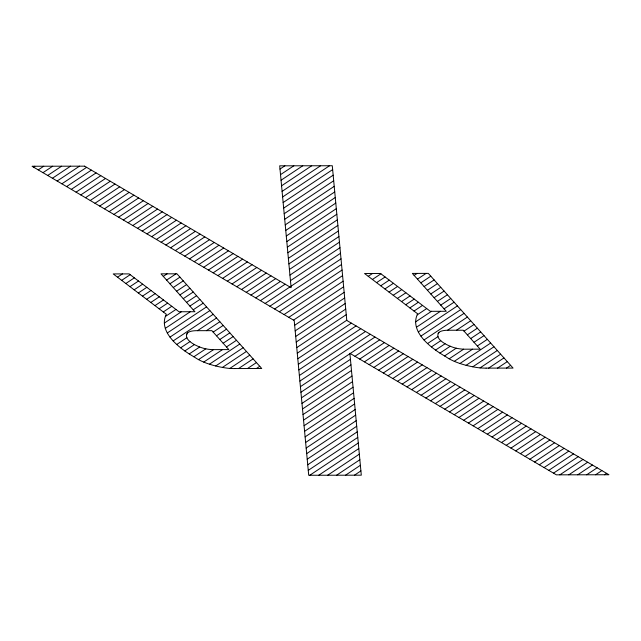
<?xml version="1.0" encoding="UTF-8"?>
<svg xmlns="http://www.w3.org/2000/svg" width="641" height="641" viewBox="0 0 641 641"><rect width="100%" height="100%" fill="white"/><g stroke="black" fill="none" stroke-linecap="round" stroke-linejoin="round"><path stroke-width="0.96" d="M33.516 167.117L34.814 166.243M38.244 169.897L43.748 166.235M42.971 172.677L52.682 166.219M47.698 175.458L61.608 166.203M52.426 178.246L70.542 166.187M57.153 181.026L79.476 166.171M61.881 183.807L86.631 167.333M66.608 186.587L91.359 170.121M71.335 189.367L96.078 172.902M76.063 192.156L100.805 175.682M80.782 194.936L105.533 178.462M85.509 197.716L110.26 181.251M90.237 200.497L114.987 184.031M94.964 203.277L119.715 186.811M99.692 206.065L124.442 189.592M104.419 208.846L129.17 192.372M109.146 211.626L133.897 195.16M113.874 214.406L138.624 197.941M118.601 217.195L143.352 200.721M123.328 219.975L148.079 203.501M128.056 222.756L152.806 206.29M132.783 225.536L157.534 209.07M137.511 228.316L162.261 211.85M142.238 231.105L166.989 214.631M146.965 233.885L171.716 217.411M151.693 236.665L176.443 220.2M156.42 239.446L181.171 222.98M161.147 242.234L185.898 225.76M117.511 277.192L122.439 273.915M165.875 245.014L190.625 228.541M280.005 169.064L284.884 165.819M121.67 280.349L130.187 274.685M170.602 247.795L195.353 231.329M280.534 174.64L293.818 165.803M125.836 283.514L134.346 277.849M175.33 250.575L200.08 234.109M281.054 180.225L302.744 165.787M129.995 286.671L138.504 281.006M180.057 253.355L204.808 236.89M281.575 185.802L311.678 165.771M134.153 289.828L142.671 284.163M184.784 256.144L209.535 239.67M282.096 191.379L320.612 165.755M138.32 292.985L146.829 287.328M163.287 276.375L167.101 273.835M189.512 258.924L214.262 242.45M282.625 196.963L329.538 165.739M142.478 296.15L150.988 290.485M166.612 280.085L176.027 273.819M194.239 261.704L218.982 245.239M283.146 202.54L332.647 169.601M146.637 299.307L155.146 293.642M169.937 283.803L179.937 277.144M198.966 264.485L223.709 248.019M283.667 208.125L333.168 175.185M150.795 302.464L159.313 296.799M173.262 287.521L183.262 280.862M203.686 267.273L228.436 250.799M284.195 213.701L333.689 180.762M154.962 305.621L163.471 299.964M176.587 291.23L186.587 284.58M208.413 270.053L233.164 253.58M284.716 219.278L334.217 186.339M159.12 308.786L167.63 303.121M179.913 294.948L189.912 288.29M213.141 272.834L237.891 256.368M285.237 224.863L334.738 191.923M163.279 311.943L171.788 306.278M183.238 298.658L193.237 292.008M217.868 275.614L242.619 259.148M285.758 230.44L335.259 197.5M165.386 316.47L175.954 309.435M186.563 302.376L196.563 295.717M222.595 278.394L247.346 261.929M286.287 236.016L335.788 203.077M164.352 323.08L181.395 311.742M189.888 306.094L199.888 299.435M227.323 281.183L252.073 264.709M286.807 241.601L336.309 208.662M165.314 328.368L190.321 311.726M193.213 309.803L203.221 303.153M232.05 283.963L256.801 267.489M287.328 247.178L336.829 214.238M167.317 332.967L206.546 306.863M236.777 286.743L261.528 270.278M287.857 252.754L337.35 219.815M169.993 337.11L209.871 310.581M241.505 289.524L266.255 273.058M288.378 258.339L337.879 225.4M173.174 340.924L213.197 314.29M246.232 292.312L270.983 275.838M288.899 263.916L338.4 230.976M176.748 344.473L186.892 337.727M197.476 330.684L216.522 318.008M250.96 295.092L275.71 278.619M289.42 269.492L338.921 236.553M180.642 347.807L189.976 341.597M206.402 330.668L219.847 321.726M255.687 297.873L280.438 281.407M289.948 275.077L339.45 242.138M184.824 350.956L194.431 344.562M213.173 332.094L223.172 325.436M260.414 300.653L285.165 284.187M290.469 280.654L339.97 247.714M189.239 353.944L199.688 346.997M216.498 335.804L226.497 329.154M265.142 303.433L289.892 286.968M290.99 286.231L340.491 253.299M193.878 356.781L205.825 348.832M219.823 339.522L229.823 332.863M269.869 306.222L341.02 258.876M198.518 359.625L213.549 349.625M223.148 343.239L233.148 336.581M274.596 309.002L341.541 264.453M203.718 362.093L222.483 349.609M226.473 346.949L236.473 340.299M279.324 311.782L342.062 270.037M209.463 364.2L239.798 344.009M284.051 314.563L342.582 275.614M215.696 365.979L243.123 347.726M288.779 317.351L343.111 281.191M222.435 367.421L246.448 351.436M293.506 320.131L343.632 286.775M229.863 368.407L249.782 355.154M294.652 325.291L344.153 292.352M368.255 276.311L372.509 273.483M238.564 368.543L253.107 358.872M295.18 330.868L344.682 297.929M372.413 279.476L380.93 273.811M247.49 368.527L256.432 362.582M295.701 336.453L345.203 303.514M376.579 282.633L385.089 276.968M256.424 368.519L259.757 366.299M296.222 342.03L345.723 309.09M380.738 285.79L389.247 280.125M296.751 347.606L346.244 314.667M384.896 288.955L393.414 283.29M297.272 353.191L346.773 320.252M389.055 292.112L397.572 286.447M414.142 275.414L417.163 273.411M297.793 358.768L351.34 323.136M393.221 295.269L401.731 289.604M417.467 279.131L426.097 273.395M298.321 364.344L356.067 325.916M397.38 298.426L405.889 292.761M420.792 282.849L430.8 276.191M298.842 369.929L360.795 328.697M401.538 301.59L410.056 295.926M424.126 286.559L434.125 279.909M299.363 375.506L365.522 331.477M405.705 304.747L414.214 299.083M427.451 290.277L437.45 283.618M299.884 381.083L370.25 334.265M409.863 307.904L418.373 302.24M430.776 293.987L440.776 287.336M300.413 386.667L349.906 353.728M350.226 353.512L374.977 337.046M414.022 311.061L422.531 305.396M434.101 297.704L444.101 291.046M300.933 392.244L350.435 359.305M354.954 356.3L379.704 339.826M417.179 314.891L426.698 308.561M437.426 301.422L447.426 294.764M301.454 397.829L350.956 364.889M359.681 359.08L384.432 342.606M415.672 321.822L431.465 311.318M440.752 305.132L450.751 298.482M301.983 403.405L351.476 370.466M364.409 361.861L389.159 345.395M416.442 327.239L440.391 311.302M444.077 308.85L454.076 302.191M302.504 408.982L352.005 376.043M369.136 364.641L393.886 348.175M418.317 331.918L457.402 305.909M303.025 414.567L352.526 381.627M373.863 367.429L398.614 350.956M420.913 336.116L460.727 309.619M303.546 420.143L353.047 387.204M378.591 370.21L403.341 353.736M424.03 339.97L464.052 313.337M304.074 425.72L353.576 392.781M383.318 372.99L408.069 356.516M427.547 343.56L437.987 336.613M447.538 330.251L467.385 317.055M304.595 431.305L354.096 398.365M388.045 375.77L412.796 359.305M431.409 346.917L440.768 340.692M456.472 330.235L470.71 320.764M305.116 436.882L354.617 403.942M392.773 378.551L417.523 362.085M435.543 350.09L445.078 343.752M464.028 331.133L474.036 324.482M305.645 442.458L355.138 409.519M397.5 381.339L422.251 364.865M439.934 353.095L450.23 346.244M467.353 334.85L477.361 328.192M306.166 448.043L355.667 415.104M402.228 384.119L426.978 367.646M444.542 355.955L456.208 348.199M470.686 338.568L480.686 331.91M306.686 453.62L356.188 420.68M406.955 386.9L431.705 370.434M449.165 358.816L463.643 349.177M474.011 342.278L484.011 335.628M307.215 459.196L356.708 426.265M411.682 389.68L436.433 373.214M454.285 361.332L472.553 349.177M477.337 345.996L487.336 339.337M307.736 464.781L357.237 431.842M416.41 392.46L441.16 375.995M459.95 363.487L490.661 343.055M308.257 470.358L357.758 437.418M421.137 395.249L445.888 378.775M466.111 365.314L493.987 346.765M309.795 475.261L358.279 443.003M425.864 398.029L450.615 381.555M472.778 366.804L497.312 350.483M318.729 475.245L358.8 448.58M430.592 400.809L455.342 384.344M480.037 367.91L500.637 354.201M327.655 475.229L359.329 454.157M435.319 403.59L460.07 387.124M488.626 368.118L503.962 357.91M336.589 475.213L359.849 459.741M440.047 406.378L464.789 389.904M497.56 368.102L507.287 361.628M345.523 475.197L360.37 465.318M444.774 409.158L469.516 392.685M506.494 368.086L510.613 365.338M354.449 475.189L360.899 470.895M449.501 411.939L474.244 395.473M454.221 414.719L478.971 398.253M458.948 417.499L483.699 401.034M463.675 420.288L488.426 403.814M468.403 423.068L493.153 406.594M473.13 425.848L497.881 409.383M477.857 428.629L502.608 412.163M482.585 431.417L507.335 414.943M487.312 434.197L512.063 417.724M492.04 436.978L516.79 420.512M496.767 439.758L521.518 423.292M501.494 442.538L526.245 426.073M506.222 445.327L530.972 428.853M510.949 448.107L535.7 431.633M515.676 450.887L540.427 434.422M520.404 453.668L545.154 437.202M525.131 456.456L549.882 439.982M529.859 459.236L554.609 442.763M534.586 462.017L559.337 445.551M539.313 464.797L564.064 448.331M544.041 467.577L568.791 451.112M548.768 470.366L573.519 453.892M553.495 473.146L578.246 456.672M559.865 474.837L582.973 459.461M568.799 474.821L587.693 462.241M577.725 474.805L592.42 465.021M586.659 474.789L597.148 467.802M595.585 474.773L601.875 470.59M604.519 474.757L606.602 473.37M438.099 333.657A15.504 5.553 8.8 0 1 447.282 330.251L463.219 330.227L480.173 349.161L464.236 349.193A14.447 5.176 8.8 0 1 452.818 347.238A31.601 11.33 8.8 0 1 438.989 332.527M186.771 334.089A15.504 5.553 8.8 0 1 195.954 330.684L211.883 330.66L228.845 349.593L212.908 349.625A14.447 5.176 8.8 0 1 201.482 347.67A31.601 11.33 8.8 0 1 187.661 332.959M234.75 368.551L233.548 368.575A67.866 24.318 8.8 0 1 228.316 368.311A38.885 13.934 8.8 0 1 194.632 357.221A133.224 47.746 8.8 0 1 166.348 314.274L113.217 273.931L129.145 273.899L178.999 311.75L194.928 311.718L161.019 273.843L176.956 273.819L261.736 368.503L234.75 368.551M486.086 368.118L484.876 368.142A67.866 24.318 8.8 0 1 479.644 367.878A38.885 13.934 8.8 0 1 445.968 356.789A133.224 47.746 8.8 0 1 417.676 313.842L364.545 273.499L380.482 273.467L430.327 311.318L446.264 311.294L412.355 273.419L428.292 273.387L513.064 368.078L486.086 368.118M84.628 166.163L32.05 166.251L294.211 320.548L308.714 475.261L361.3 475.173L349.874 353.303L556.372 474.837L608.95 474.749L346.789 320.452L332.286 165.739L279.7 165.827L291.126 287.697L84.628 166.163"/></g></svg>
